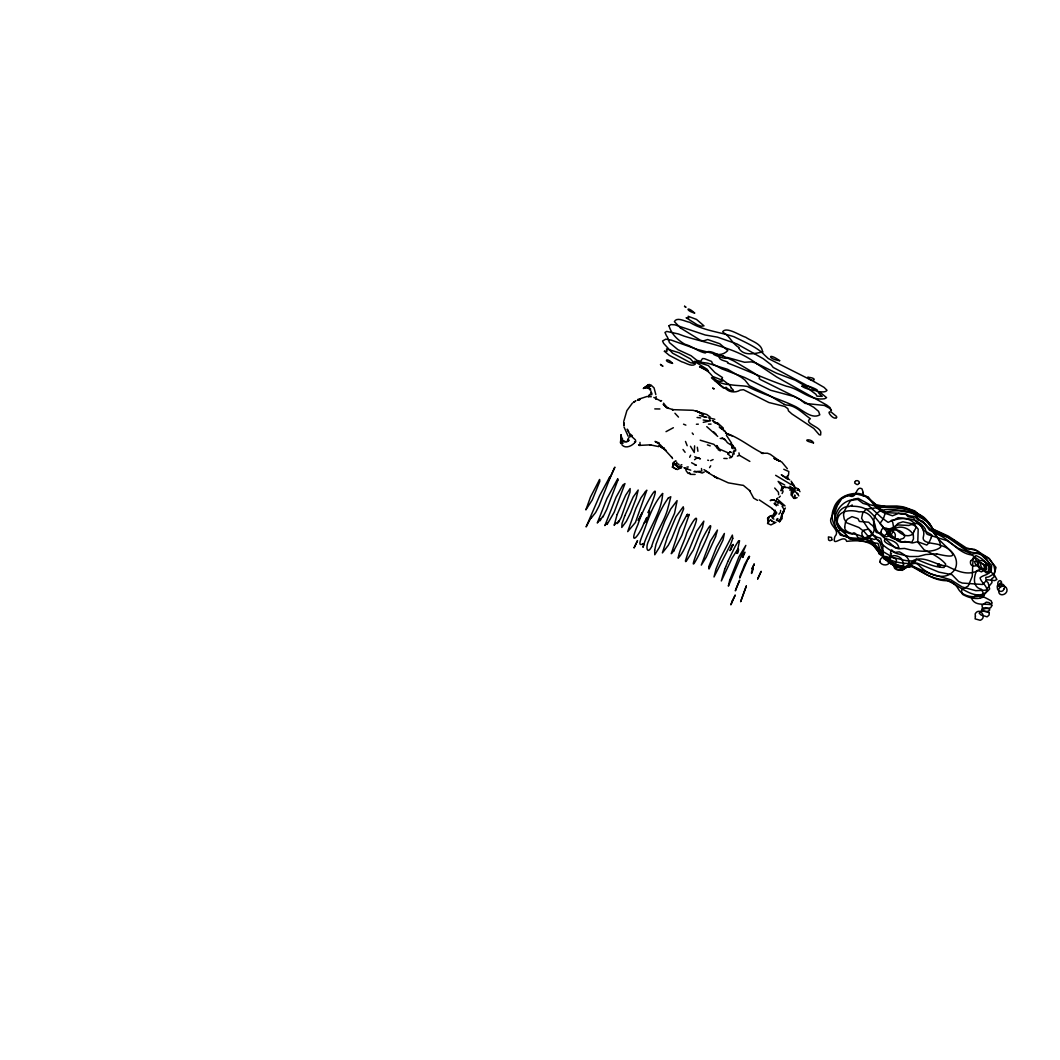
<?xml version="1.0" encoding="UTF-8"?>
<svg xmlns="http://www.w3.org/2000/svg" width="1060" height="1060" viewBox="0 0 1060 1060"><rect width="100%" height="100%" fill="white"/><g stroke="black" fill="none" stroke-linecap="round" stroke-linejoin="round"><path stroke-width="1.5" d="M733.228 448.764L732.102 448.009L731.89 445.147L735.017 448.168M863.198 492.516L863.171 495.868L868.167 496.849C872.645 503.381 877.349 510.059 884.914 513.212L892.48 515.783L898.655 513.398C902.179 515.346 906.048 512.908 909.228 515.822L914.621 516.458L917.92 519.97L922.929 521.215L929.54 530.212L947.547 537.327L965.17 549.663L971.781 552.379L978.473 553.267L989.391 558.554L993.922 565.536L994.929 570.744L994.174 573.751L988.781 576.879L985.76 577.435L986.158 580.933L988.172 582.867L989.656 588.949C977.081 604.425 960.029 585.332 947.375 580.721C933.515 581.026 922.81 571.883 911.534 565.576C904.14 569.458 894.905 568.081 889.194 561.628L886.226 559.971A8.559 8.294 9 0 1 883.841 557.441L881.39 553.943L878.011 543.409L850.65 539.116L846.953 536.731L840.315 535.141L838.023 531.285A45.182 43.818 9 0 1 836.923 530.239C830.51 518.605 838.698 502.374 851.564 499.909A45.169 43.805 9 0 1 853.088 500.082L857.593 499.366L863.052 503.407L867.663 504.666L881.417 517.505L888.081 522.394C900.019 516.405 917.205 516.498 925.194 528.847L926.559 533.723L928.03 534.637L947.004 540.666L958.147 548.166L969.781 553.068L973.106 555.705L976.472 560.448L979.771 569.525C968.787 576.68 957.246 571.207 946.964 566.093C935.158 565.258 924.135 554.738 912.395 560.899C904.206 561.601 897.595 557.401 889.565 557.414C881.483 558.501 892.706 568.054 896.071 561.853L896.508 560.064L895.342 558.686L879.336 549.504L864.138 531.524L858.905 527.496L846.503 522.712L844.197 518.91L843.521 514.935L844.33 511L850.16 501.128L853.777 499.061L858.242 498.399L869.889 504.745L876.381 506.15L896.919 506.004L903.398 506.852L914.82 510.933L918.331 514.405C927.871 517.055 930.601 527.933 936.709 534.16C949.892 538.652 957.418 552.644 970.986 554.87C980.354 549.729 989.775 559.68 990.318 568.796C990.729 575.567 983.084 574.454 980.063 577.912C981.282 583.53 991.14 587.876 984.78 594.05C976.618 598.741 962.904 597.442 958.174 588.697C954.954 582.655 948.064 579.86 941.519 579.449C930.468 577.978 921.445 571.671 911.958 566.623L900.655 567.312L896.495 564.331L892.573 564.37L889.486 562.873L887.71 560.382L884.159 559.084L881.986 555.572L879.085 553.916L877.11 547.702L870.22 543.648C862.827 540.004 854.625 540.6 846.662 541.355C844.038 533.114 831.08 549.053 834.935 536.479C841.176 529.589 826.959 525.23 831.557 517.055C835.519 508.84 838.076 496.663 848.928 495.404C856.957 500.558 855.526 484.91 862.005 488.885L863.185 492.436M651.317 394.625L651.555 392.757M793.304 492.608L794.708 491.231L794.311 490.542M639.988 442.391L639.975 445.452L638.57 444.736M852.359 506.243C869.054 506.19 872.539 514.882 882.914 526.595L883.523 528.383C887.803 531.1 895.276 527.019 898.005 523.388L902.948 521.798L912.236 523.812C919.696 521.083 925.314 529.695 923.472 536.333C920.703 544.403 936.537 542.534 941.214 545.608C950.86 548.126 959.088 557.759 955.709 567.696L954.888 569.392C946.394 581.953 928.904 575.368 919.947 566.358C911.587 556.579 906.234 573.884 896.932 569.167C892.599 563.191 884.755 560.978 882.066 553.532L882.503 550.736L879.31 540.613L875.52 538.877L874.116 539.527C865.927 535.697 857.169 541.925 848.928 538.387C846.383 533.458 840.712 530.901 838.698 528.357C833.266 520.672 838.341 506.322 848.901 506.481M656.1 396.559L655.849 399.328M794.589 489.693L794.563 486.778L791.502 482.684M780.504 511.503L780.597 510.403M622.975 443.199L620.988 434.918L621.226 441.834L622.472 443.451L620.657 440.933M788.494 475.118L788.812 471.514L783.777 469.275M767.917 519.93L768.023 518.804M621.478 439.105L621.226 441.834L621.69 438.813M643.049 547.066C647.567 529.92 661.745 512.735 662.659 493.549M622.419 441.623L621.027 440.072L620.988 434.918L621.716 439.9L623.346 441.225M736.978 551.929C739.827 543.714 738.091 555.798 736.819 552.949M716.467 380.368C717.819 381.388 725.331 382.329 722.085 378.698M643.036 547C646.481 538.983 636.318 551.014 641.3 538.109C647.196 522.911 651.595 505.766 662.579 493.483M732.791 544.986L732.155 545.502M794.708 491.231L794.762 489.587M685.515 560.634L688.337 551.809M620.749 443.531L621.107 438.575L621.875 438.442M681.527 467.5L677.353 469.553L672.411 467.168L673.709 464.015L673.193 462.955L675.909 460.689M794.417 487.746L794.603 486.527L791.131 481.134M776.331 519.996L779.564 521.732L782.253 513.173M736.952 552.035L736.713 553.373M746.306 586.061L740.635 601.722L746.293 586.061M672.411 467.168L673.378 464.757L675.949 463.737M654.669 550.339L654.762 554.777L659.333 547.437L674.531 513.332L677.101 500.611L670.662 509.105L664.832 521.136L656.034 544.257L654.696 550.233M852.359 506.216L852.253 505.541M775.999 522.302L770.938 524.912L767.599 523.454L767.824 522.5M732.049 545.383L729.969 550.63L730.804 549.464M831.941 539.832L831.53 537.433L828.403 536.903L828.576 540.043L829.94 540.706L831.835 539.99M630.462 435.249L630.952 436.455L629.892 434.56L629.918 436.972M623.837 421.125L626.884 410.617L632.33 403.197M793.821 498.359L794.775 495.007L795.106 498.399L793.821 498.359L792.058 496.093L793.065 491.495L790.614 488.13L791.476 489.627L791.065 495.113M855.274 481.399L854.638 482.976L856.56 484.393L857.792 484.579L859.302 483.108M859.249 483.281C860.071 481.16 856.639 479.61 855.274 481.373M723.106 356.001L734.05 361.089L753.965 372.988L759.569 377.121L759.198 378.566L760.616 379.666L796.007 397.248L813.722 407.292L818.558 411.346L819.817 414.791C812.304 419.349 803.679 410.975 795.835 406.722C780.12 399.063 762.988 394.532 747.433 386.476C740.98 385.363 734.527 385.8 728.101 384.197C728.71 385.734 709.842 379.917 716.401 380.46M624.817 515.716L622.048 523.441L621.783 527.443L626.354 521.387L630.554 512.868L636.106 498.438L638.186 490.025L633.191 496.981L624.83 515.663M715.526 536.824L717.448 530.053L710.332 541.17L701.309 565.112L706.212 557.242L715.5 536.877M708.968 532.438C715.831 512.642 699.984 542.243 699.693 545.198M768.089 522.421L767.983 523.097M620.908 439.158L620.378 442.735M672.848 466.519L673.537 464.995M617.158 514.497L625.639 495.258L630.13 488.58L629.998 492.158L621.24 517.187L618.258 522.62L618.749 520.91L617.119 523.587L616.151 522.659L614.151 525.362L617.079 514.749M667.416 537.075L662.381 552.909L668.264 545.317L671.815 538.48L683.647 508.893L683.236 506.799L675.975 516.737L667.429 537.036M648.627 396.745L649.488 394.413M724.894 568.783L725.649 566.914M724.735 569.193L721.33 580.946L732.023 558.222L737.8 549.067L739.562 540.719L738.542 540.865L735.256 546.192L728.233 560.74M785.38 508.045L782.108 513.848L782.028 516.286M688.483 551.425L696.831 531.033L703.827 521.136L702.542 527.178L693.359 549.981L686.403 560.952L685.661 561.641L685.476 560.912M708.915 532.557C705.43 542.866 682.547 589.174 699.494 545.688M725.702 566.795L728.021 561.243M791.807 487.944L790.892 488.753M643.897 523.362C637.683 538.904 628.09 546.629 638.014 524.316C643.38 506.057 666.992 466.744 648.097 512.642C653.159 502.851 642.917 533.895 646.772 517.532L644.003 523.097M736.594 587.372L735.348 590.831L739.681 580.191L736.912 586.604M668.37 497.975C659.148 510.522 654.298 525.641 648.985 540.149C644.997 547.397 647.368 555.228 651.661 546.576M689.424 537.95C700.925 513.875 697.268 511.529 686.827 532.796C684.415 541.382 679.646 549.358 678.122 558.169C683.104 553.042 686.045 545.105 689.212 538.453M767.599 523.454L770.09 520.049M651.635 546.615C655.345 532.756 664.951 521.189 668.105 507.25A74.372 5.088 -65.2 0 0 668.953 504.202L670.781 496.742L668.383 497.962M609.314 479.743L599.125 505.766L595.627 512.523L591.135 518.168L591.334 516.989L586.127 526.899L599.589 495.735L609.884 476.629L609.169 479.319L614.866 467.155L609.328 479.716M777.563 498.028L775.085 502.347M708.796 417.613L710.425 420.82M689.649 457.257L690.643 455.217M782.081 493.536L783.035 491.588L782.24 488.819L782.916 486.805L781.101 490.886L781.975 486.434L778.12 481.399L784.718 485.043M730.764 549.53L733.228 544.429L732.831 544.972M742.861 557.202C748.4 544.986 740.754 558.978 742.835 557.255M649.343 396.321L650.283 394.492M773.8 514.352L775.191 510.191M649.25 384.515L646.825 386.039M642.599 544.31L643.049 543.555M794.377 488.633L796.033 487.878L798.339 489.005L799.982 491.694M627.719 439.516L628.845 437.687M709.564 467.619L710.717 465.804M673.643 551.041L671.271 553.691L679.765 528.039L686.774 515.041L687.542 514.14L687.211 516.034L689.238 514.418L681.911 535.353L673.643 551.041L674.12 550.299M650.734 389.086L648.283 387.311L643.447 388.424L648.442 384.647M784.135 511.437L782.028 515.054L782.121 518.565L779.564 521.732M848.928 506.481L851.842 505.686M732.354 456.423L733.56 451.481L735.64 449.612M783.075 512.166L784.069 509.502L782.068 506.269M778.914 514.232L780.385 512.43M681.991 466.413L680.666 467.831L678.175 467.619M645.381 491.813L646.825 490.197L635.417 522.474L627.706 531.63L635.907 508.376L641.075 497.657L645.355 491.84M674.081 462.24L674.756 461.484M779.007 497.498L780.292 496.146M722.085 378.698L722.469 377.546L714.944 372.59L708.345 365.594L697.281 362.069L693.426 363.209L690.457 362.705L672.57 353.166L663.653 343.387L662.553 340.989L665.812 339.147L671.377 340.141L697.347 349.442L723.145 356.014M798.339 489.005L797.04 490.316L799.333 489.667M789.422 487.785L783.87 487.189L782.068 489.124L784.453 486.858M634.688 442.696L635.775 441.649L635.417 439.9L631.084 435.938M673.63 463.671L673.352 464.969L673.193 462.955M634.225 443.199C631.111 446.366 625.161 448.897 621.822 444.723M731.413 452.501L730.287 451.759L727.743 453.733L730.87 456.754M771.892 517.307L775.483 512.457L773.641 509.953M645.633 386.714L643.447 388.424L646.083 387.417M727.743 453.733L730.287 451.759M694.538 459.722L696.248 458.423M628.461 441.132L626.274 441.702L628.461 441.132L627.745 441.238M770.037 516.154L773.999 514.842M646.322 386.926L649.157 384.488M864.006 530.199L868.538 529.033L871.505 531.762L871.519 534.532L868.842 537.606C864.085 541.236 858.918 532.398 863.834 530.318M646.375 386.661L648.548 385.177L650.429 385.575L645.739 386.688M679.261 466.493L677.777 467.354L676.505 465.486M680.679 465.247L681.792 464.625M666.024 431.658L673.365 427.723M704.357 471.938L702.21 473.038L697.665 471.62M710.624 460.716L713.128 459.563M774.264 499.671L770.222 500.519L774.33 499.817M773.893 519.108L772.409 518.274L776.635 513.332L776.582 512.258L774.449 510.973M795.106 498.399L797.12 497.617M637.762 399.501L647.011 396.48L651.29 396.758M737.362 456.091L739.456 455.35L749.857 461.418M735.812 450.765L733.56 451.481L734.209 454.077M778.292 520.433L780.2 519.824M660.618 400.985L661.599 400.68L660.128 400.707M690.206 473.475L688.006 473.317L685.926 470.428M789.634 490.025L790.508 489.773M639.524 399.686L637.338 400.296L640.094 399.474M729.399 457.933L731.665 457.337M979.745 598.251L982.633 597.35L984.25 595.336L981.494 589.294C972.563 587.399 973.623 577.462 976.538 570.876L977.704 570.359L981.467 571.87L985.959 569.246C988.702 562.847 981.136 557.494 976.035 555.652L973.478 557.176C972.391 563.364 972.749 569.935 972.245 576.401L968.204 585.981L962.188 589.466L961.473 591.175L962.506 594.329C967.621 597.244 973.796 599.245 979.784 598.251M693.942 471.766L700.567 471.276M648.283 387.311L646.693 387.549L650.575 386.065M703.257 422.37L709.538 420.952L703.178 419.972M792.191 484.87L793.582 484.685M983.918 608.811L990.61 607.791L992.187 605.273L989.046 602.583L986.29 602.146L981.997 605.392L982.381 607.539L983.892 608.811M936.682 553.89L925.751 554.512L918.238 556.5L909.493 556.526L896.787 553.532C881.43 547.092 869.902 532.73 861.608 518.3L862.641 513.239L865.98 509.25C882.543 506.402 901.106 505.911 916.131 513.504L921.06 517.969L925.446 520.036L932.071 527.853C932.8 541.514 974.908 562.939 936.722 553.89M686.92 467.076L688.271 466.957M695.108 474.456L690.325 474.35M711.035 424.106L708.478 424.119M725.676 358.307C723.702 358.677 707.497 352.9 715.805 354.08C721.197 355.537 725.159 353.166 727.822 350.568L719.806 343.745L707.669 339.544L703.072 341.068L700.236 340.141L680.467 327.964M725.689 358.293L727.292 357.458L744.544 362.268L751.328 361.858L755.714 362.931L776.569 373.213L795.185 380.209L802.963 384.647L815.922 394.293L816.929 396.162L822.215 396.347C812.225 387.668 823.912 394.704 826.999 390.292L824.084 387.39L814.053 381.613M696.42 424.252L698.328 424.172M771.614 515.65L768.778 516.856L767.533 518.459L767.837 519.996M621.69 441.821L622.419 438.694L622.604 440.457L625.122 442.126M773.959 522.487L774.635 522.315L773.19 521.6M654.775 408.908L659.89 408.975M673.193 464.466L675.578 464.545M710.452 418.356L711.71 418.408M723.847 458.423L727.133 458.556M639.154 445.412L650.747 444.829L649.608 444.736L658.83 446.631M720.204 438.416L724.338 438.774L727.465 442.722L731.745 445.492M625.082 441.437L623.399 441.039M680.44 466.877L681.169 466.957M697.082 417.481L700.62 417.905M783.87 487.189L785.924 487.467M742.411 485.268L728.286 482.843L713.883 476.231L717.925 478.59M699.428 415.48L706.874 417.216M687.542 468.732L684.747 468.308L690.749 470.163M714.665 422.808L716.11 423.112M700.196 440.218L713.883 444.339L717.753 448.446M661.917 447.784L664.514 448.393L660.446 446.644L666.316 450.526M768.103 517.572L769.335 517.876M712.81 418.793L714.798 419.27M786.679 478.06L787.752 478.338L786.494 477.596M722.072 437.859L722.774 438.058M707.709 460.173L708.557 460.411M702.488 416.288L705.51 417.203M694.472 471.236L696.672 471.912M784.44 404.43L786.308 405.039C795.623 405.212 803.082 413.718 810.37 418.713C803.109 423.391 819.923 426.425 820.811 432.175L820.612 434.984L819.181 434.719L813.802 428.452L791.939 413.983L788.494 410.922L787.832 408.63L784.718 406.43L768.844 402.508L743.471 389.696L740.172 390.106C735.998 392.902 729.187 392.518 725.835 388.623C714.572 383.375 712.121 370.377 699.56 366.76L708.451 371.464L707.166 369.291L694.419 361.341L707.736 363.209L727.716 369.357L741.364 377.347L744.888 380.023L749.394 385.694L770.342 396.003L784.148 404.297M694.724 464.744L696.301 465.274L691.584 462.743M787.355 468.719L781.803 462.041L776.185 459.351L779.736 461.153L770.302 454.329L767.466 453.229L761.319 453.243L763.319 453.494C750.573 447.479 739.522 437.661 725.822 433.156L728.829 434.706L725.438 432.944M757.542 500.373L753.66 498.12L749.526 490.475M778.557 460.676L776.185 459.351L780.2 461.285M707.365 444.869L710.226 445.876M694.777 456.767L700.408 458.848L697.705 457.695L699.07 458.37M729.094 434.799L732.553 436.058M659.267 443L655.04 441.424L660.234 444.75L671.828 457.39M791.515 488.978L788.11 487.401M679.208 467.977L675.67 464.386L676.2 465.777M653.861 397.421L659.89 400.574M683.541 424.172L685.86 425.126M778.146 505.143L774.118 503.46L776.437 505.792M797.835 493.774L794.457 491.072M773.76 458.357L776.437 459.51L774.608 458.742M839.745 530.053L840.461 530.358L839.666 529.629M647.103 387.337L648.773 388.583M723.251 430.002L719.263 426.981L722.046 429.088M705.854 471.289L717.501 478.351M709.312 472.985L703.986 469.633M683.938 467.725L685.886 468.719M771.495 520.924L772.952 521.652M714.798 422.317L717.395 423.656L712.346 420.396M674.24 468.136L675.909 469.01M658.909 445.598L663.229 447.863M756.654 363.646L776.675 376.976L826.747 405.066L829.9 407.49L831.451 410.657L829.741 408.325L824.402 405.45L805.004 403.383L799.942 399.368L794.192 396.559L770.686 390.266L744.637 377.506L721.728 368.84L712.651 363.938L711.565 361.447L704.555 358.704L702.528 358.545L700.633 361.301L696.884 360.347L691.067 355.709L677.95 349.681L669.469 342.645L667.429 337.067A32.847 7.685 25.8 0 1 666.303 335.397L664.978 332.442L666.7 331.422L678.267 333.926A201.983 47.223 25.8 0 1 684.058 336.099C708.822 343.983 735.335 347.375 756.681 363.659M728.194 452.845L719.369 449.069L716.772 445.531L717.13 448.075M772.342 508.615L759.251 499.883M772.117 508.906L773.522 509.675M775.642 475.317L791.118 484.579M718.071 449.625L720.323 450.897M789.62 479.769L787.885 478.749L787.779 475.529L786.202 477.716L781.299 474.8L787.54 479.2M813.921 381.534L768.275 358.518L764.459 354.954C757.966 347.693 743.908 341.665 733.944 336.722C719.051 331.846 703.217 330.64 689.623 322.253C685.462 321.75 676.903 316.463 674.399 321.644L680.494 327.99M650.76 384.833L654.047 387.894L655.835 394.585M628.408 439.794L629.242 440.324M716.189 422.9L719.117 424.835L718.309 424.199M632.409 435.845L629.216 433.315L627.202 429.154L628.659 431.778M783.658 505.858L778.067 501.632M647.673 387.205L648.442 387.761M789.779 486.262L792.853 488.382L793.861 491.191M723.397 438.615L725.504 440.178M743.206 485.255L750.374 491.177M672.543 458.569L671.536 456.966M634.542 441.834L635.271 442.391M689.212 472.879L690.245 473.74M776.794 498.624L785.062 505.911M717.713 436.389L706.755 426.637M717.421 422.794L723.331 428.068M710.16 417.07L706.887 414.566L693.187 410.313L672.027 409.637L673.338 409.73L667.257 407.915L668.542 408.392L663.189 404.324L666.687 407.808M713.645 431.844L715.951 434.017M730.989 443.623L733.295 445.809M770.58 519.625L771.773 520.818M775.947 501.035L778.212 503.407M674.928 413.228L678.493 417.097M774.701 488.037L778.451 492.224L778.649 494.715M666.74 407.451L663.56 403.144M692.206 432.983L693.359 434.454M797.65 494.172L797.133 493.483L798.803 495.881M683.011 449.48L685.104 452.289M726.352 435.223L731.585 443.199M628.169 436.256L623.995 426.955M734.421 447.545L735.574 449.255M648.998 388.026L649.939 389.961M677.327 464.015L676.625 462.107M690.471 446.26L694.287 452.527L694.605 445.863M725 430.956L725.994 432.93M650.853 390.822L651.529 393.366M731.321 388.119L730.154 385.681L724.06 380.858L713.526 376.817L711.432 377.837L723.039 387.735L726.643 388.609L725.981 387.218C728.485 390.358 737.628 393.326 731.321 388.159M713.274 420.926L713.778 422.105M678.599 464.015L679.089 465.194M685.502 441.437L687.172 445.73M723.37 429.194L724.06 431.128M651.211 392.664L651.781 394.717M767.745 518.618L768.076 520.089M767.983 520.884L768.235 522.01M738.926 452.872L739.456 455.35M697.321 447.24L697.917 451.282M701.455 468.52L701.853 471.13M731.89 445.147L732.102 448.009M620.709 441.464L620.789 443.212M668.979 325.764C671.245 333.966 677.804 340.154 684.8 344.208C692.14 346.143 697.983 351.522 705.284 353.007C707.881 349.376 716.163 353.258 719.316 356.054C717.779 361.261 729.624 360.798 727.584 363.037C744.875 369.49 766.923 379.626 786.507 386.264C800.181 388.848 809.893 400.985 824.654 398.732L826.588 397.646L820.824 392.929L773.19 367.423L771.057 364.68L763.054 358.585L737.097 343.996L717.381 337.12L705.231 335L674.822 324.81L670.94 324.585L668.979 325.764M729.704 580.231L728.366 586.127L745.842 545.396L739.019 556.685L729.704 580.231M913.349 534.916L913.481 538.904L911.825 542.349L900.245 542.018L897.542 540.852L891.248 535.101L893.858 529.271C900.245 524.435 910.116 528.437 913.349 534.916M834.551 513.517C835.691 523.216 842.634 533.803 853.499 534.028C865.689 535.141 873.665 545.847 881.112 554.433C891.01 562.648 904.617 564.41 917.138 563.125L938.921 572.135L951.999 574.679L958.651 581.569L962.255 583.053L982.474 584.497L987.244 579.74L994.638 580.602L996.904 579.515L994.094 574.507L996.016 567.458L988.238 557.838L976.896 550.736L966.203 547.834L948.17 536.015L932.562 528.913L930.11 524.223C918.225 512.947 902.285 508.257 886.054 512.112C874.381 508.164 869.425 492.397 855.46 493.457C845.867 493.788 836.406 499.167 833.611 508.8C830.086 516.631 833.279 525.588 838.712 531.63C847.019 541.912 861.647 535.247 871.704 541.819C879.177 556.818 895.713 568.836 912.488 566.173L929.991 573.632L950.78 579.78L962.135 586.962L975.849 590.685L985.919 590.155L992.014 582.549L991.418 579.118L994.055 576.932L994.094 574.573L990.954 572.069L991.683 565.43L977.704 551.067L974.246 549.279L964.587 548.616L954.278 540.335L933.343 529.576L929.315 523.534L919.934 514.802L914.263 511.344L905.465 507.992L886.69 506.918L876.143 504.653L865.225 496.186L856.586 494.079L847.072 495.908L841.759 498.584L837.281 505.647L834.551 513.517M981.732 609.301L982.474 611.13L987.297 611.448L989.497 610.481L989.682 609.248L985.376 607.605L981.732 609.301M882.927 551.041L883.576 556.367L885.007 558.633L893.527 565.59L894.667 568.425L896.773 569.763L902.338 570.359L912.461 561.893L915.469 561.376L916.171 559.176C925.075 562.754 934.615 567.484 944.089 567.471L945.706 564.132C940.405 557.772 931.74 553.439 924.148 549.849L917.774 542.137L918.185 529.192C916.264 526.33 912.342 523.004 908.87 525.468L897.263 524.899L884.438 535.724L881.403 533.644L876.275 532.478L875.136 529.947L875.692 528.45C874.633 519.89 869.081 510.522 859.037 511.9C849.51 509.052 835.717 510.721 837.387 523.932L840.765 528.94L844.356 531.418C845.96 537.195 852.028 539.99 857.567 540.255C864.046 540.335 871.638 531.749 876.448 536.943L880.635 538.308L882.861 545.966L882.927 551.041M886.611 531.709L887.366 534.2L890.758 537.407L894.11 538.056L895.263 536.585C896.442 531.881 889.592 527.973 886.611 531.709M989.219 612.521L989.112 615.025L987.151 616.827L981.163 615.065L979.228 613.236L980.447 611.262L982.461 610.865L989.219 612.521M617.834 480.246L606.823 509.224L602.849 517.134L602.782 516.326L599.986 520.818L600.291 519.016L597.297 523.004L606.956 498.452L617.768 478.696L617.834 480.246M1003.966 589.002C1002.972 593.083 996.904 591.652 997.288 587.399L997.235 585.875L998.467 584.961C1001.514 581.9 1006.536 585.65 1003.966 589.002M638.292 520.261L642.042 512.974L638.292 520.261M751.686 571.711C750.414 578.985 755.806 560.462 751.686 571.711M984.396 570.028C986.37 577.488 991.246 568.2 987.496 564.582L985.548 564.158L984.183 565.682L984.396 570.028M607.155 522.659L607.075 524.435L614.151 512.285L624.976 483.585L622.883 485.016L616.032 497.299L604.889 525.588L607.155 522.659M761.106 571.433L757.715 578.919L761.106 571.433M940.512 564.98L939.558 566.477L937.464 565.179L938.551 563.682L940.512 564.98M844.674 527.072C844.25 531.113 849.139 532.597 852.213 533.63C856.546 530 856.705 540.308 861.025 538.202L864.138 539.182C870.909 538.705 878.833 528.569 870.737 524.289L868.657 522.222L859.408 521.454L857.938 518.645L851.988 516.617L847.417 519.215L845.535 521.878L844.674 527.072M732.394 600.689L730.857 604.823L735.242 595.031L732.394 600.689M975.412 616.138L975.134 618.881L980.195 620.285C987.628 617.649 979.48 606.227 975.147 613.925L975.412 616.138M732.751 538.414L730.618 544.389L714.016 576.958L715.99 568.995L720.23 558.633L732.367 535.088L732.751 538.414M889.366 559.693C897.277 576.932 922.849 563.721 899.357 551.862L894.401 552.406L891.632 549.862L890.4 553.135L891.539 553.731L889.3 557.03L889.366 559.693M931.369 537.433L928.918 542.839L926.798 545.052L917.562 541.713L912.633 542.932L904.975 541.435L901.941 542.216L897.886 538.811L893.315 538.652L891.049 536.969L879.946 523.481L883.378 518.698L885.418 512.603L905.439 513.543L907.89 516.644L913.72 517.81L914.979 520.566L921.074 525.455L923.233 529.96L931.727 534.823L931.369 537.433M881.151 531.908C880.621 535.697 885.829 538.427 888.691 535.737C894.772 529.536 881.204 523.971 881.151 531.908M686.323 317.868L697.361 324.837L701.256 326.228L703.986 325.857L696.486 319.404L688.178 316.291L688.722 318.053L686.323 317.868M998.732 591.414C998.931 597.31 1007.795 594.66 1007 589.453C1005.94 583.768 997.513 586.154 998.732 591.414M738.793 347.508L738.74 348.077C744.199 357.498 757.754 352.649 762.935 351.92L762.326 350.847C761.319 343.546 751.235 341.121 745.737 337.279C739.549 335.371 726.802 326.48 722.735 331.581L723.503 332.707C729.837 336.086 731.479 342.764 738.793 347.508M970.589 561.071C968.747 568.915 981.639 566.583 979.029 559.998L974.71 557.07L970.589 561.071M664.408 351.271L669.363 355.392L681.673 361.778C685.767 362.719 691.398 367.104 695.228 364.256L690.365 358.823L679.155 352.781L666.501 348.899L667.124 351.125L664.408 351.271M986.568 568.213L986.542 569.538C984.144 571.91 979.122 565.722 981.017 563.218L982.58 563.682L986.568 568.213M985.376 568.041L983.269 570.015L981.136 569.167L975.597 564.529L974.471 561.416L978.261 561.191L985.217 565.497L985.376 568.041M873.983 526.78L878.462 532.663L895.223 547.848L899.291 548.788L904.538 548.431L910.977 550.021C920.464 551.253 932.986 553.108 940.644 547.265C940.525 537.738 930.998 529.404 923.989 523.083C917.92 520.871 916.344 512.205 909.427 512.258C895.554 509.277 870.379 503.593 873.983 526.78M903.743 563.96L902.537 565.921L897.25 566.332L890.585 560.939L889.711 558.633C891.235 553.399 899.529 555.943 901.874 559.23L903.743 563.96M708.716 566.835L709.008 568.995L723.039 539.99L724.378 533.458L716.587 547L708.716 566.835M879.933 561.933C881.469 565.921 889.817 566.318 889.605 560.806C888.876 553.333 879.363 556.752 879.933 561.933M585.955 509.675L592.249 499.962L599.801 481.399L599.602 479.478L590.5 497.047L585.955 509.675M998.785 585.027L998.599 586.22L1000.216 587.081L1001.952 584.921L1000.004 583.318L998.785 585.027M896.018 539.5L894.269 538.347L895.779 538.52L896.018 539.5M991.153 570.545L989.324 572.652C984.674 571.207 978.883 569.246 977.943 563.496L978.552 561.045C984.753 558.567 988.847 565.258 991.431 569.776L991.153 570.545M807.932 377.294C812.172 383.601 819.565 378.102 807.932 377.294M739.787 576.68L739.774 578.031L749.076 556.381L744.465 564.861A10.242 0.702 -65.2 0 1 743.802 566.835L739.787 576.64M637.471 540.746L634.118 547.755L637.471 540.746M889.671 531.696C889.181 536.333 895.276 539.805 899.331 539.633L903.465 538.334L904.71 536.559C903.994 530.517 893.686 527.787 889.671 531.696M753.846 565.006L751.898 568.902L754.256 563.854L753.846 565.006M813.497 442.868C799.531 439.874 811.377 437.939 813.497 442.868M1001.329 582.894L1000.401 584.736C994.863 586.379 999.355 576.998 1001.62 582.231L1001.329 582.894M914.237 530.914L912.951 534.054C905.611 538.97 898.482 532.001 893.567 527.111L892.719 522.209L891.341 520.314L893.699 520.155L898.125 517.691C904.975 518.327 915.019 519.135 915.893 527.946L914.237 530.914M991.869 602.994L990.954 604.69C984.409 603.405 975.226 606.373 971.609 598.476C976.896 592.05 985.522 597.88 991.272 600.887L991.869 602.994M749.486 556.513L748.4 558.713L749.486 556.513M836.552 417.627C833.571 420.674 824.998 409.73 831.305 412.168L836.605 416.5L836.552 417.627M694.618 313.031C685.343 310.739 686.363 305.346 694.618 313.031M777.669 518.592L776.861 519.639L777.656 518.618M801.996 386.184C805.507 389.775 829.304 394.068 809.827 386.569A14.747 3.445 25.8 0 0 807.601 386.277L802.022 386.171M779.656 360.692C767.533 358.982 767.599 351.973 779.656 360.692M672.517 363.381C662.155 361.036 667.005 356.889 672.517 363.381M634.344 401.78L633.31 402.548L635.788 400.932L634.344 401.78M898.827 548.1L898.005 548.563C895.62 546.973 879.098 541.792 886.133 538.771C891.076 540.096 898.284 542.005 898.827 548.1M680.865 467.659L679.354 467.95L680.904 467.672M685.78 307.135L684.561 306.287L685.78 307.135M774.171 499.79L772.846 500.267L774.171 499.79M852.24 505.328L851.524 505.514L852.24 505.328M712.731 388.199L713.976 388.821L712.731 388.199M660.552 364.507L662.911 366.296L660.499 364.481M698.156 411.757L696.221 410.922L703.535 414.619L698.156 411.757M623.942 425.458L623.717 422.41L623.942 425.458"/></g></svg>
